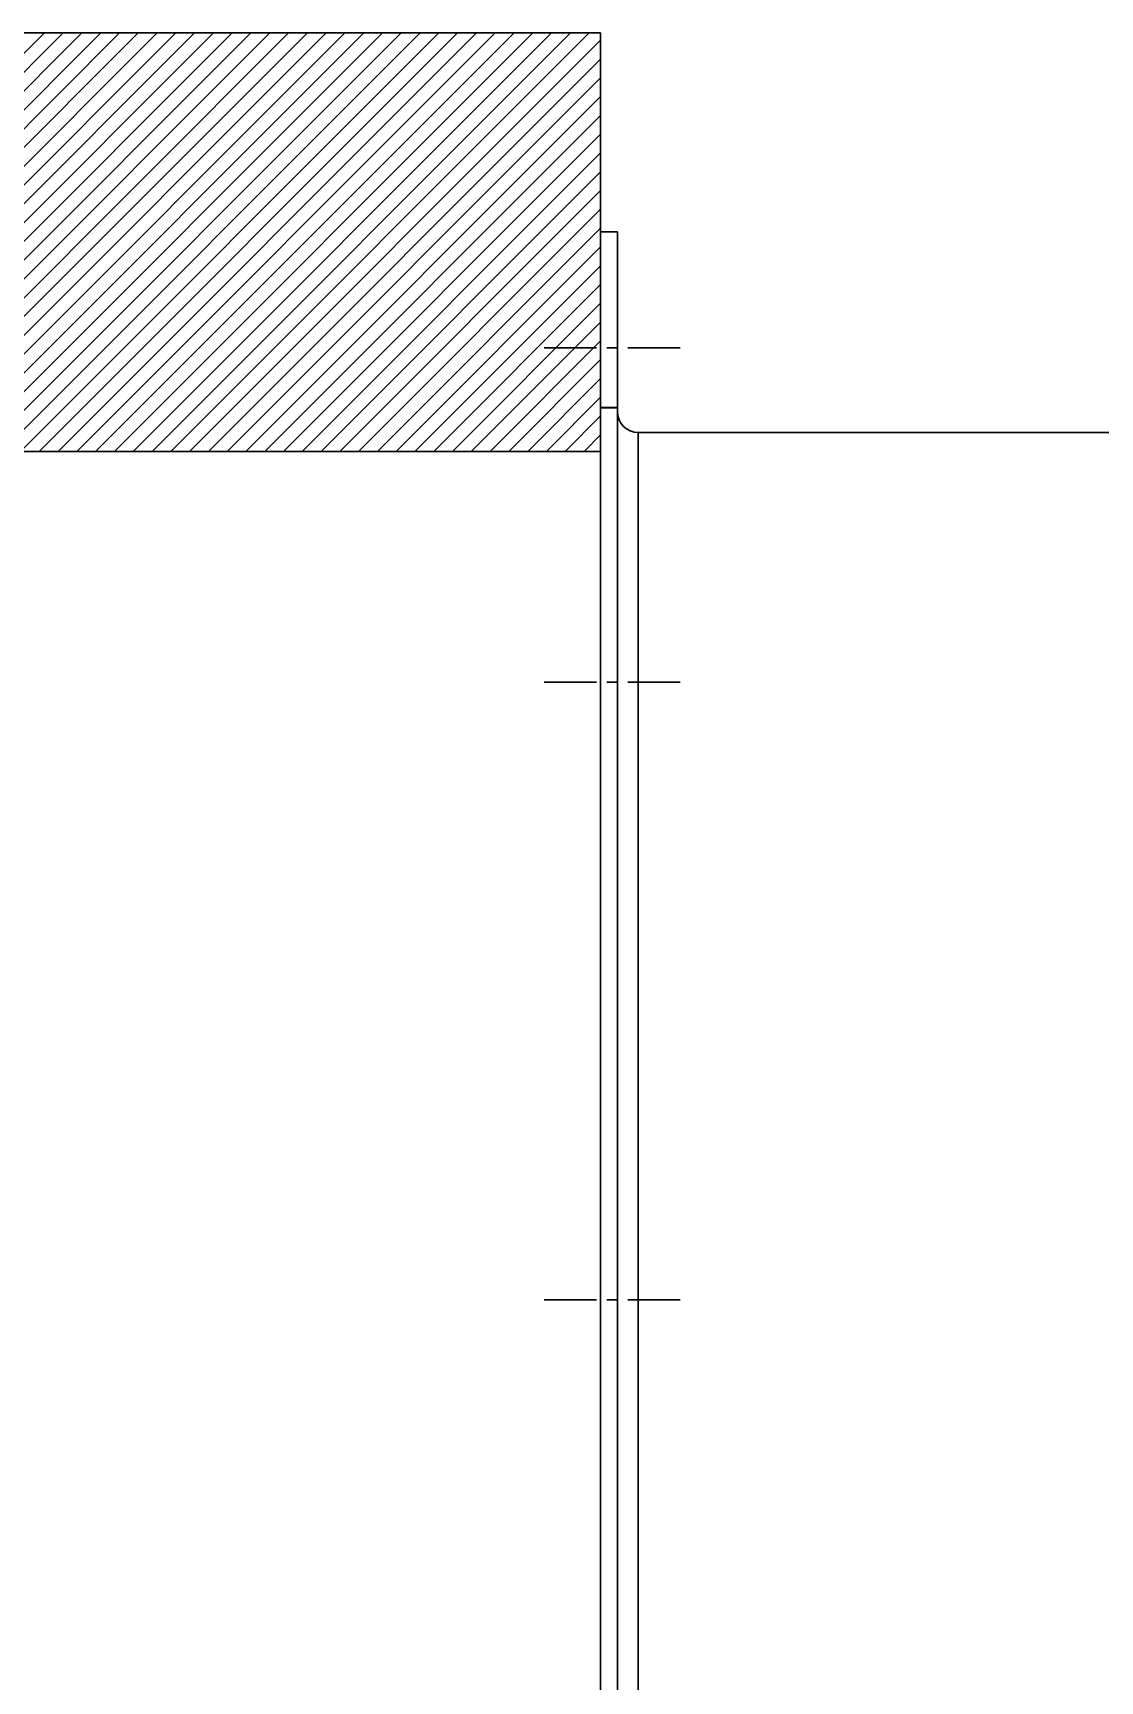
# Model space of a CAD drawing. Header units: millimetres. Extents: x -379292 to 1221486, y 92049 to 447512.
# Drawn here: x 409698.8 to 409953.9, y 274090.4 to 274484.3 of the extents above; entities that cross this region are included whole.
import ezdxf

# ---------------------------------------------------------------- set-up
doc = ezdxf.new("R2010")
doc.units = ezdxf.units.MM
doc.linetypes.add('CENTER', pattern=[2, 1.25, -0.25, 0.25, -0.25])
doc.layers.add('_Systemair', color=3, linetype='Continuous', lineweight=30)
doc.layers.add('_Systemair Ventilation Equipments', color=7, linetype='Continuous', lineweight=30)

# ---------------------------------------------------------------- blocks, each defined once
blk = doc.blocks.new('AXC 1000 L')
at = {"layer": '_Systemair Ventilation Equipments'}
for p, q in [((10072.364, 3625.006), (10072.364, 3735.506)), ((10072.764, 3735.506), (10072.764, 3625.006))]:
    blk.add_line(p, q, dxfattribs=at)
at = {"layer": '_Systemair Ventilation Equipments', "color": 7, "linetype": 'Continuous'}
for p, q in [((10072.764, 3735.506), (10072.364, 3735.506)), ((10072.364, 3731.302), (10072.764, 3731.302)), ((10072.764, 3731.298), (10072.364, 3731.298)), ((10071.864, 3730.706), (10059.764, 3730.706))]:
    blk.add_line(p, q, dxfattribs=at)
at = {"layer": '_Systemair Ventilation Equipments', "color": 2, "linetype": 'CENTER'}
for p, q in [((10070.864, 3732.728), (10074.264, 3732.728)), ((10070.864, 3724.739), (10074.264, 3724.739)), ((10070.864, 3709.979), (10074.264, 3709.979))]:
    blk.add_line(p, q, dxfattribs=at)
at = {"layer": '_Systemair Ventilation Equipments', "color": 9, "linetype": 'Continuous'}
for p, q in [((10071.864, 3730.706), (10071.864, 3726.868)), ((10071.864, 3726.864), (10071.864, 3629.806))]:
    blk.add_line(p, q, dxfattribs=at)
at = {"layer": '_Systemair Ventilation Equipments', "color": 7, "linetype": 'Continuous'}
blk.add_arc((10071.864, 3731.206), 0.5, 270, 0, dxfattribs=at)
blk = doc.blocks.new('RSA 1000')
at = {"layer": '_Systemair Ventilation Equipments'}
for p, q in [((9723.068, 3740.256), (9623.068, 3740.256)), ((9623.068, 3740.256), (9623.068, 3620.256))]:
    blk.add_line(p, q, dxfattribs=at)
at = {"layer": '_Systemair Ventilation Equipments', "color": 7, "linetype": 'Continuous'}
for p, q in [((9623.068, 3740.256), (9623.068, 3730.256)), ((9623.068, 3730.256), (9723.068, 3730.256))]:
    blk.add_line(p, q, dxfattribs=at)
at = {"layer": '_Systemair Ventilation Equipments', "color": 3, "linetype": 'Continuous'}
for p, q in [((9632.894, 3730.256), (9623.068, 3740.082)), ((9633.343, 3730.256), (9623.343, 3740.256)), ((9633.792, 3730.256), (9623.792, 3740.256)), ((9634.241, 3730.256), (9624.241, 3740.256)), ((9634.69, 3730.256), (9624.69, 3740.256)), ((9635.139, 3730.256), (9625.139, 3740.256)), ((9635.588, 3730.256), (9625.588, 3740.256)), ((9636.037, 3730.256), (9626.037, 3740.256)), ((9636.486, 3730.256), (9626.486, 3740.256)), ((9636.935, 3730.256), (9626.935, 3740.256)), ((9637.385, 3730.256), (9627.385, 3740.256)), ((9637.834, 3730.256), (9627.834, 3740.256)), ((9638.283, 3730.256), (9628.283, 3740.256)), ((9638.732, 3730.256), (9628.732, 3740.256)), ((9639.181, 3730.256), (9629.181, 3740.256)), ((9639.63, 3730.256), (9629.63, 3740.256)), ((9640.079, 3730.256), (9630.079, 3740.256)), ((9640.528, 3730.256), (9630.528, 3740.256)), ((9640.977, 3730.256), (9630.977, 3740.256)), ((9641.426, 3730.256), (9631.426, 3740.256)), ((9641.875, 3730.256), (9631.875, 3740.256)), ((9642.324, 3730.256), (9632.324, 3740.256)), ((9642.773, 3730.256), (9632.773, 3740.256)), ((9643.222, 3730.256), (9633.222, 3740.256)), ((9643.671, 3730.256), (9633.671, 3740.256)), ((9644.12, 3730.256), (9634.12, 3740.256)), ((9644.569, 3730.256), (9634.569, 3740.256)), ((9645.018, 3730.256), (9635.018, 3740.256)), ((9645.467, 3730.256), (9635.467, 3740.256)), ((9645.916, 3730.256), (9635.916, 3740.256)), ((9646.365, 3730.256), (9636.365, 3740.256)), ((9632.445, 3730.256), (9623.068, 3739.633)), ((9631.996, 3730.256), (9623.068, 3739.184)), ((9631.547, 3730.256), (9623.068, 3738.735)), ((9631.098, 3730.256), (9623.068, 3738.286)), ((9630.649, 3730.256), (9623.068, 3737.837)), ((9630.2, 3730.256), (9623.068, 3737.388)), ((9629.751, 3730.256), (9623.068, 3736.939)), ((9629.302, 3730.256), (9623.068, 3736.49)), ((9628.853, 3730.256), (9623.068, 3736.041)), ((9628.404, 3730.256), (9623.068, 3735.592)), ((9627.955, 3730.256), (9623.068, 3735.143)), ((9627.506, 3730.256), (9623.068, 3734.694)), ((9627.057, 3730.256), (9623.068, 3734.245)), ((9626.608, 3730.256), (9623.068, 3733.796)), ((9626.159, 3730.256), (9623.068, 3733.347)), ((9625.71, 3730.256), (9623.068, 3732.898)), ((9625.261, 3730.256), (9623.068, 3732.449)), ((9624.812, 3730.256), (9623.068, 3732)), ((9624.363, 3730.256), (9623.068, 3731.551)), ((9623.914, 3730.256), (9623.068, 3731.102)), ((9623.465, 3730.256), (9623.068, 3730.653))]:
    blk.add_line(p, q, dxfattribs=at)
blk = doc.blocks.new('wdsdfgf')
at = {"layer": '_Systemair Ventilation Equipments', "xscale": 10, "yscale": 10, "zscale": 10}
for name, p in [('AXC 1000 L', (-1170.87, -21481.39)), ('RSA 1000', (3326.09, -21481.39))]:
    blk.add_blockref(name, p, dxfattribs=at)
blk = doc.blocks.new('OtoParkBodrumKatMimari')
at = {"layer": '_Systemair', "color": 7, "xscale": -1}
blk.add_blockref('wdsdfgf', (228263.66, 157744.35), dxfattribs=at)

msp = doc.modelspace()

# ---------------------------------------------------------------- block references
at = {"color": 8}
msp.add_blockref('OtoParkBodrumKatMimari', (281127.61, 100818.76), dxfattribs=at)

doc.saveas('drawing.dxf')
